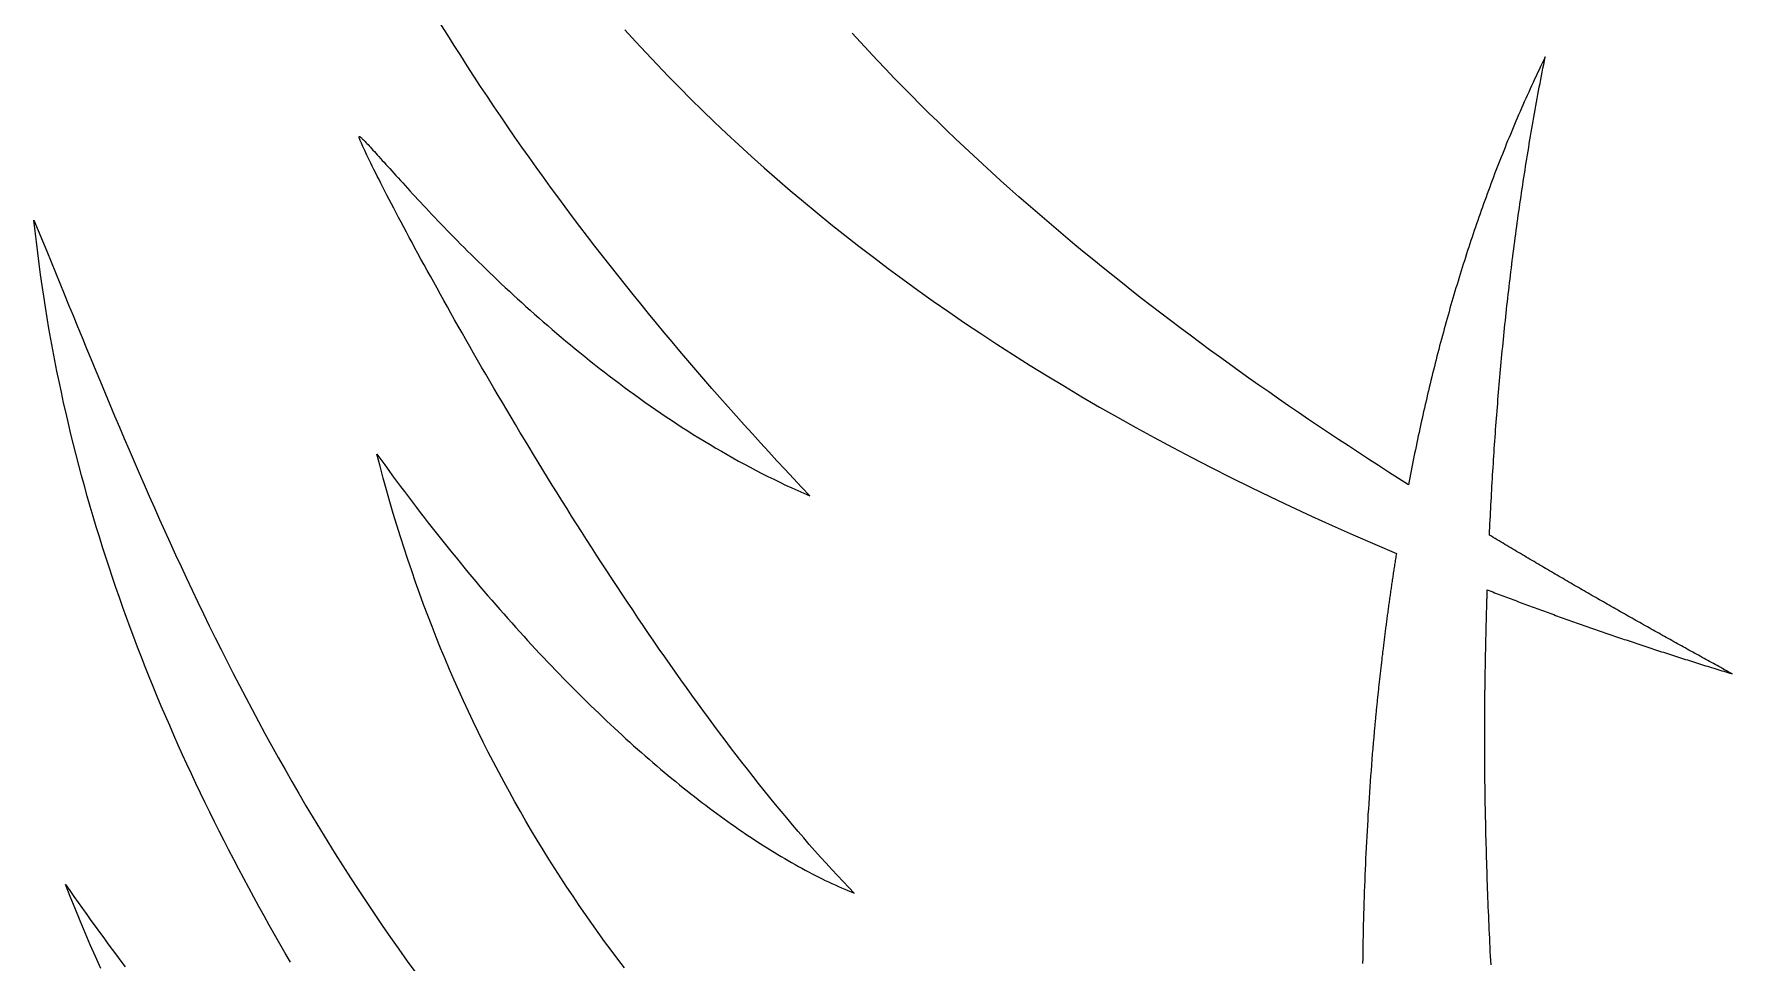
# Model space of a CAD drawing. Extents: x 5 to 105, y 2 to 136.
# Drawn here: x 33.79 to 41.64, y 42.7 to 46.99 of the extents above; entities that cross this region are included whole.
import ezdxf

# ---------------------------------------------------------------- set-up
doc = ezdxf.new("R2010")
doc.units = 0
doc.layers.get('0').update_dxf_attribs({"linetype": 'CONTINUOUS'})

msp = doc.modelspace()

# ---------------------------------------------------------------- linework, layer by layer
at = {"color": 7}
for points in [[(37.3771, 44.8588, 0), (37.3389, 44.8991, 0), (37.3008, 44.9396, 0), (37.2627, 44.9802, 0), (37.2248, 45.0211, 0), (37.1869, 45.0622, 0), (37.1491, 45.1035, 0), (37.1114, 45.145, 0), (37.0737, 45.1867, 0), (37.0362, 45.2286, 0), (36.9988, 45.2707, 0), (36.9615, 45.313, 0), (36.9243, 45.3554, 0), (36.8873, 45.3981, 0), (36.8503, 45.4409, 0), (36.8135, 45.4839, 0), (36.7768, 45.5271, 0), (36.7403, 45.5704, 0), (36.7039, 45.614, 0), (36.6676, 45.6577, 0), (36.6315, 45.7016, 0), (36.5956, 45.7456, 0), (36.5598, 45.7898, 0), (36.5242, 45.8342, 0), (36.4888, 45.8787, 0), (36.4535, 45.9234, 0), (36.4185, 45.9682, 0), (36.3836, 46.0132, 0), (36.3489, 46.0583, 0), (36.3144, 46.1036, 0), (36.2801, 46.149, 0), (36.246, 46.1946, 0), (36.2121, 46.2403, 0), (36.1785, 46.2862, 0), (36.145, 46.3321, 0), (36.1118, 46.3782, 0), (36.0789, 46.4245, 0), (36.0461, 46.4709, 0), (36.0136, 46.5173, 0), (35.9814, 46.564, 0), (35.9494, 46.6107, 0), (35.9176, 46.6576, 0), (35.8861, 46.7045, 0), (35.8549, 46.7516, 0), (35.8239, 46.7988, 0), (35.7933, 46.8461, 0), (35.7629, 46.8935, 0), (35.7328, 46.941, 0), (35.7029, 46.9886, 0), (35.6734, 47.0363, 0)], [(36.5219, 47.0131, 0), (36.5706, 46.9595, 0), (36.6202, 46.9059, 0), (36.6706, 46.8524, 0), (36.722, 46.799, 0), (36.7742, 46.7456, 0), (36.8274, 46.6924, 0), (36.8814, 46.6393, 0), (36.9364, 46.5863, 0), (36.9923, 46.5334, 0), (37.0491, 46.4806, 0), (37.1069, 46.428, 0), (37.1656, 46.3755, 0), (37.2253, 46.3231, 0), (37.2859, 46.2709, 0), (37.3476, 46.2189, 0), (37.4102, 46.167, 0), (37.4738, 46.1153, 0), (37.5385, 46.0638, 0), (37.6041, 46.0125, 0), (37.6708, 45.9613, 0), (37.7385, 45.9104, 0), (37.8072, 45.8596, 0), (37.877, 45.8091, 0), (37.9479, 45.7588, 0), (38.0198, 45.7087, 0), (38.0928, 45.6589, 0), (38.1669, 45.6093, 0), (38.242, 45.5599, 0), (38.3183, 45.5108, 0), (38.3957, 45.462, 0), (38.4742, 45.4134, 0), (38.5538, 45.3651, 0), (38.6346, 45.3171, 0), (38.7165, 45.2694, 0), (38.7996, 45.222, 0), (38.8838, 45.1748, 0), (38.9692, 45.128, 0), (39.0558, 45.0815, 0), (39.1436, 45.0353, 0), (39.2326, 44.9895, 0), (39.3227, 44.9439, 0), (39.4141, 44.8988, 0), (39.5067, 44.8539, 0), (39.6006, 44.8094, 0), (39.6957, 44.7653, 0), (39.792, 44.7216, 0), (39.8896, 44.6782, 0), (39.9885, 44.6352, 0), (40.0886, 44.5926, 0)], [(40.1443, 44.9098, 0), (40.098, 44.9393, 0), (40.0517, 44.9689, 0), (40.0055, 44.9987, 0), (39.9592, 45.0286, 0), (39.913, 45.0588, 0), (39.8668, 45.0892, 0), (39.8206, 45.1197, 0), (39.7744, 45.1504, 0), (39.7284, 45.1813, 0), (39.6823, 45.2124, 0), (39.6363, 45.2437, 0), (39.5904, 45.2752, 0), (39.5445, 45.3069, 0), (39.4987, 45.3388, 0), (39.4529, 45.3709, 0), (39.4073, 45.4032, 0), (39.3617, 45.4356, 0), (39.3161, 45.4683, 0), (39.2707, 45.5012, 0), (39.2254, 45.5343, 0), (39.1801, 45.5676, 0), (39.1349, 45.6011, 0), (39.0899, 45.6348, 0), (39.0449, 45.6687, 0), (39.0001, 45.7028, 0), (38.9554, 45.7372, 0), (38.9108, 45.7717, 0), (38.8663, 45.8065, 0), (38.822, 45.8415, 0), (38.7777, 45.8767, 0), (38.7337, 45.9121, 0), (38.6897, 45.9477, 0), (38.6459, 45.9836, 0), (38.6023, 46.0197, 0), (38.5588, 46.056, 0), (38.5154, 46.0925, 0), (38.4723, 46.1293, 0), (38.4293, 46.1663, 0), (38.3864, 46.2035, 0), (38.3438, 46.241, 0), (38.3013, 46.2786, 0), (38.259, 46.3165, 0), (38.2169, 46.3547, 0), (38.1749, 46.3931, 0), (38.1332, 46.4317, 0), (38.0917, 46.4706, 0), (38.0504, 46.5097, 0), (38.0093, 46.549, 0), (37.9684, 46.5886, 0), (37.9277, 46.6284, 0), (37.8872, 46.6685, 0), (37.847, 46.7088, 0), (37.807, 46.7494, 0), (37.7672, 46.7902, 0), (37.7277, 46.8313, 0), (37.6884, 46.8726, 0), (37.6494, 46.9142, 0), (37.6106, 46.9561, 0), (37.572, 46.9981, 0)], [(40.7768, 46.8876, 0), (40.7697, 46.8729, 0), (40.7625, 46.8582, 0), (40.7555, 46.8434, 0), (40.7484, 46.8287, 0), (40.7414, 46.8139, 0), (40.7345, 46.7991, 0), (40.7276, 46.7843, 0), (40.7207, 46.7694, 0), (40.7138, 46.7546, 0), (40.707, 46.7397, 0), (40.7003, 46.7248, 0), (40.6935, 46.7099, 0), (40.6868, 46.695, 0), (40.6802, 46.68, 0), (40.6736, 46.6651, 0), (40.667, 46.6501, 0), (40.6604, 46.6351, 0), (40.6539, 46.6201, 0), (40.6475, 46.6051, 0), (40.641, 46.5901, 0), (40.6346, 46.575, 0), (40.6283, 46.56, 0), (40.622, 46.5449, 0), (40.6157, 46.5298, 0), (40.6094, 46.5147, 0), (40.6032, 46.4995, 0), (40.597, 46.4844, 0), (40.5909, 46.4692, 0), (40.5848, 46.4541, 0), (40.5787, 46.4389, 0), (40.5727, 46.4237, 0), (40.5667, 46.4084, 0), (40.5607, 46.3932, 0), (40.5548, 46.378, 0), (40.5489, 46.3627, 0), (40.5431, 46.3474, 0), (40.5373, 46.3321, 0), (40.5315, 46.3168, 0), (40.5257, 46.3015, 0), (40.52, 46.2862, 0), (40.5143, 46.2708, 0), (40.5087, 46.2555, 0), (40.5031, 46.2401, 0), (40.4975, 46.2247, 0), (40.492, 46.2093, 0), (40.4865, 46.1939, 0), (40.481, 46.1785, 0), (40.4755, 46.163, 0), (40.4701, 46.1476, 0), (40.4648, 46.1321, 0), (40.4594, 46.1166, 0), (40.4541, 46.1011, 0), (40.4489, 46.0856, 0), (40.4436, 46.0701, 0), (40.4384, 46.0546, 0), (40.4332, 46.039, 0), (40.4281, 46.0235, 0), (40.423, 46.0079, 0), (40.4179, 45.9923, 0), (40.4129, 45.9767, 0), (40.4079, 45.9611, 0), (40.4029, 45.9455, 0), (40.398, 45.9299, 0), (40.3931, 45.9142, 0), (40.3882, 45.8986, 0), (40.3833, 45.8829, 0), (40.3785, 45.8673, 0), (40.3738, 45.8516, 0), (40.369, 45.8359, 0), (40.3643, 45.8202, 0), (40.3596, 45.8044, 0), (40.3549, 45.7887, 0), (40.3503, 45.773, 0), (40.3457, 45.7572, 0), (40.3412, 45.7415, 0), (40.3366, 45.7257, 0), (40.3321, 45.7099, 0), (40.3277, 45.6941, 0), (40.3232, 45.6783, 0), (40.3188, 45.6625, 0), (40.3145, 45.6467, 0), (40.3101, 45.6309, 0), (40.3058, 45.615, 0), (40.3015, 45.5992, 0), (40.2973, 45.5833, 0), (40.293, 45.5674, 0), (40.2888, 45.5516, 0), (40.2847, 45.5357, 0), (40.2805, 45.5198, 0), (40.2764, 45.5039, 0), (40.2724, 45.4879, 0), (40.2683, 45.472, 0), (40.2643, 45.4561, 0), (40.2603, 45.4401, 0), (40.2563, 45.4242, 0), (40.2524, 45.4082, 0), (40.2485, 45.3923, 0), (40.2446, 45.3763, 0), (40.2408, 45.3603, 0), (40.237, 45.3443, 0), (40.2332, 45.3283, 0), (40.2294, 45.3123, 0), (40.2257, 45.2963, 0), (40.222, 45.2803, 0), (40.2183, 45.2642, 0), (40.2147, 45.2482, 0), (40.2111, 45.2321, 0), (40.2075, 45.2161, 0), (40.2039, 45.2, 0), (40.2004, 45.184, 0), (40.1969, 45.1679, 0), (40.1934, 45.1518, 0), (40.1899, 45.1357, 0), (40.1865, 45.1196, 0), (40.1831, 45.1035, 0), (40.1797, 45.0874, 0), (40.1764, 45.0713, 0), (40.1731, 45.0552, 0), (40.1698, 45.039, 0), (40.1665, 45.0229, 0), (40.1632, 45.0068, 0), (40.16, 44.9906, 0), (40.1568, 44.9745, 0), (40.1537, 44.9583, 0), (40.1505, 44.9422, 0), (40.1474, 44.926, 0), (40.1443, 44.9098, 0)], [(40.519, 44.6776, 0), (40.5198, 44.6949, 0), (40.5206, 44.7123, 0), (40.5214, 44.7297, 0), (40.5223, 44.7471, 0), (40.5231, 44.7645, 0), (40.524, 44.7818, 0), (40.5249, 44.7992, 0), (40.5258, 44.8166, 0), (40.5267, 44.834, 0), (40.5277, 44.8514, 0), (40.5287, 44.8688, 0), (40.5296, 44.8861, 0), (40.5306, 44.9035, 0), (40.5316, 44.9209, 0), (40.5327, 44.9383, 0), (40.5337, 44.9557, 0), (40.5348, 44.9731, 0), (40.5359, 44.9904, 0), (40.537, 45.0078, 0), (40.5381, 45.0252, 0), (40.5392, 45.0426, 0), (40.5404, 45.06, 0), (40.5415, 45.0774, 0), (40.5427, 45.0948, 0), (40.5439, 45.1121, 0), (40.5452, 45.1295, 0), (40.5464, 45.1469, 0), (40.5477, 45.1643, 0), (40.5489, 45.1817, 0), (40.5502, 45.1991, 0), (40.5516, 45.2165, 0), (40.5529, 45.2339, 0), (40.5542, 45.2512, 0), (40.5556, 45.2686, 0), (40.557, 45.286, 0), (40.5584, 45.3034, 0), (40.5598, 45.3208, 0), (40.5613, 45.3382, 0), (40.5627, 45.3556, 0), (40.5642, 45.373, 0), (40.5657, 45.3904, 0), (40.5673, 45.4078, 0), (40.5688, 45.4251, 0), (40.5704, 45.4425, 0), (40.5719, 45.4599, 0), (40.5735, 45.4773, 0), (40.5752, 45.4947, 0), (40.5768, 45.5121, 0), (40.5785, 45.5295, 0), (40.5802, 45.5469, 0), (40.5819, 45.5643, 0), (40.5836, 45.5817, 0), (40.5853, 45.5991, 0), (40.5871, 45.6165, 0), (40.5889, 45.6339, 0), (40.5907, 45.6513, 0), (40.5925, 45.6687, 0), (40.5943, 45.6861, 0), (40.5962, 45.7035, 0), (40.5981, 45.7209, 0), (40.6, 45.7383, 0), (40.6019, 45.7557, 0), (40.6039, 45.7731, 0), (40.6059, 45.7905, 0), (40.6079, 45.8079, 0), (40.6099, 45.8253, 0), (40.6119, 45.8427, 0), (40.614, 45.8601, 0), (40.616, 45.8775, 0), (40.6181, 45.8949, 0), (40.6203, 45.9123, 0), (40.6224, 45.9297, 0), (40.6246, 45.9471, 0), (40.6268, 45.9645, 0), (40.629, 45.9819, 0), (40.6312, 45.9993, 0), (40.6335, 46.0167, 0), (40.6358, 46.0341, 0), (40.6381, 46.0515, 0), (40.6404, 46.0689, 0), (40.6427, 46.0863, 0), (40.6451, 46.1037, 0), (40.6475, 46.1211, 0), (40.6499, 46.1385, 0), (40.6523, 46.156, 0), (40.6548, 46.1734, 0), (40.6573, 46.1908, 0), (40.6598, 46.2082, 0), (40.6623, 46.2256, 0), (40.6649, 46.243, 0), (40.6675, 46.2604, 0), (40.6701, 46.2778, 0), (40.6727, 46.2952, 0), (40.6754, 46.3127, 0), (40.678, 46.3301, 0), (40.6807, 46.3475, 0), (40.6835, 46.3649, 0), (40.6862, 46.3823, 0), (40.689, 46.3997, 0), (40.6918, 46.4172, 0), (40.6946, 46.4346, 0), (40.6974, 46.452, 0), (40.7003, 46.4694, 0), (40.7032, 46.4868, 0), (40.7061, 46.5043, 0), (40.7091, 46.5217, 0), (40.712, 46.5391, 0), (40.715, 46.5565, 0), (40.718, 46.5739, 0), (40.7211, 46.5914, 0), (40.7242, 46.6088, 0), (40.7273, 46.6262, 0), (40.7304, 46.6436, 0), (40.7335, 46.6611, 0), (40.7367, 46.6785, 0), (40.7399, 46.6959, 0), (40.7431, 46.7133, 0), (40.7464, 46.7308, 0), (40.7496, 46.7482, 0), (40.7529, 46.7656, 0), (40.7563, 46.7831, 0), (40.7596, 46.8005, 0), (40.763, 46.8179, 0), (40.7664, 46.8353, 0), (40.7699, 46.8528, 0), (40.7733, 46.8702, 0), (40.7768, 46.8876, 0)], [(35.2934, 46.5177, 0), (35.2935, 46.5187, 0), (35.294, 46.5193, 0), (35.2948, 46.5195, 0), (35.296, 46.5191, 0), (35.2975, 46.5184, 0), (35.2993, 46.5172, 0), (35.3014, 46.5156, 0), (35.3038, 46.5135, 0), (35.3066, 46.511, 0), (35.3096, 46.5081, 0), (35.313, 46.5048, 0), (35.3167, 46.5011, 0), (35.3207, 46.497, 0), (35.3251, 46.4925, 0), (35.3297, 46.4876, 0), (35.3346, 46.4823, 0), (35.3398, 46.4766, 0), (35.3454, 46.4706, 0), (35.3512, 46.4642, 0), (35.3574, 46.4574, 0), (35.3638, 46.4503, 0), (35.3705, 46.4428, 0), (35.3775, 46.435, 0), (35.3848, 46.4269, 0), (35.3924, 46.4184, 0), (35.4003, 46.4096, 0), (35.4085, 46.4005, 0), (35.417, 46.391, 0), (35.4257, 46.3813, 0), (35.4348, 46.3713, 0), (35.4441, 46.3609, 0), (35.4536, 46.3503, 0), (35.4635, 46.3394, 0), (35.4736, 46.3282, 0), (35.484, 46.3167, 0), (35.4947, 46.3049, 0), (35.5057, 46.2929, 0), (35.5169, 46.2807, 0), (35.5284, 46.2682, 0), (35.5401, 46.2554, 0), (35.5521, 46.2424, 0), (35.5644, 46.2292, 0), (35.5769, 46.2157, 0), (35.5897, 46.202, 0), (35.6028, 46.1881, 0), (35.616, 46.174, 0), (35.6296, 46.1597, 0), (35.6434, 46.1452, 0), (35.6574, 46.1305, 0), (35.6717, 46.1156, 0), (35.6863, 46.1005, 0), (35.701, 46.0853, 0), (35.7161, 46.0699, 0), (35.7313, 46.0543, 0), (35.7468, 46.0385, 0), (35.7626, 46.0226, 0), (35.7785, 46.0066, 0), (35.7947, 45.9904, 0), (35.8112, 45.9741, 0), (35.8278, 45.9576, 0), (35.8447, 45.941, 0), (35.8619, 45.9243, 0), (35.8792, 45.9075, 0), (35.8968, 45.8906, 0), (35.9146, 45.8736, 0), (35.9326, 45.8564, 0), (35.9508, 45.8392, 0), (35.9692, 45.8219, 0), (35.9879, 45.8046, 0), (36.0068, 45.7871, 0), (36.0258, 45.7696, 0), (36.0451, 45.752, 0), (36.0646, 45.7344, 0), (36.0843, 45.7167, 0), (36.1042, 45.699, 0), (36.1243, 45.6812, 0), (36.1446, 45.6634, 0), (36.1651, 45.6456, 0), (36.1858, 45.6278, 0), (36.2067, 45.6099, 0), (36.2278, 45.5921, 0), (36.2491, 45.5742, 0), (36.2706, 45.5563, 0), (36.2922, 45.5384, 0), (36.3141, 45.5206, 0), (36.3361, 45.5028, 0), (36.3583, 45.485, 0), (36.3807, 45.4672, 0), (36.4033, 45.4494, 0), (36.426, 45.4317, 0), (36.449, 45.4141, 0), (36.4721, 45.3965, 0), (36.4953, 45.379, 0), (36.5188, 45.3615, 0), (36.5424, 45.3441, 0), (36.5662, 45.3268, 0), (36.5901, 45.3095, 0), (36.6142, 45.2923, 0), (36.6385, 45.2753, 0), (36.663, 45.2583, 0), (36.6876, 45.2415, 0), (36.7123, 45.2247, 0), (36.7372, 45.2081, 0), (36.7623, 45.1916, 0), (36.7875, 45.1752, 0), (36.8128, 45.1589, 0), (36.8384, 45.1428, 0), (36.864, 45.1269, 0), (36.8898, 45.1111, 0), (36.9158, 45.0954, 0), (36.9418, 45.0799, 0), (36.9681, 45.0646, 0), (36.9944, 45.0494, 0), (37.0209, 45.0345, 0), (37.0476, 45.0197, 0), (37.0743, 45.0051, 0), (37.1012, 44.9907, 0), (37.1283, 44.9765, 0), (37.1554, 44.9625, 0), (37.1827, 44.9487, 0), (37.2101, 44.9352, 0), (37.2377, 44.9219, 0), (37.2653, 44.9088, 0), (37.2931, 44.8959, 0), (37.321, 44.8833, 0), (37.349, 44.8709, 0), (37.3771, 44.8588, 0)], [(37.5827, 43.0219, 0), (37.5568, 43.0486, 0), (37.5308, 43.0759, 0), (37.5049, 43.1035, 0), (37.4788, 43.1315, 0), (37.4528, 43.16, 0), (37.4268, 43.1888, 0), (37.4007, 43.218, 0), (37.3746, 43.2476, 0), (37.3486, 43.2776, 0), (37.3225, 43.3079, 0), (37.2964, 43.3386, 0), (37.2704, 43.3696, 0), (37.2443, 43.4009, 0), (37.2183, 43.4325, 0), (37.1922, 43.4644, 0), (37.1662, 43.4966, 0), (37.1402, 43.5291, 0), (37.1143, 43.5619, 0), (37.0884, 43.5949, 0), (37.0625, 43.6282, 0), (37.0366, 43.6617, 0), (37.0108, 43.6955, 0), (36.9851, 43.7295, 0), (36.9594, 43.7637, 0), (36.9337, 43.798, 0), (36.9082, 43.8326, 0), (36.8826, 43.8674, 0), (36.8572, 43.9023, 0), (36.8318, 43.9374, 0), (36.8065, 43.9726, 0), (36.7812, 44.008, 0), (36.7561, 44.0435, 0), (36.731, 44.0791, 0), (36.706, 44.1149, 0), (36.6811, 44.1507, 0), (36.6563, 44.1867, 0), (36.6316, 44.2227, 0), (36.607, 44.2587, 0), (36.5826, 44.2949, 0), (36.5582, 44.3311, 0), (36.5339, 44.3673, 0), (36.5098, 44.4035, 0), (36.4858, 44.4398, 0), (36.4619, 44.4761, 0), (36.4381, 44.5124, 0), (36.4145, 44.5486, 0), (36.391, 44.5849, 0), (36.3677, 44.6211, 0), (36.3445, 44.6573, 0), (36.3214, 44.6934, 0), (36.2985, 44.7294, 0), (36.2758, 44.7654, 0), (36.2532, 44.8013, 0), (36.2308, 44.8371, 0), (36.2086, 44.8728, 0), (36.1865, 44.9084, 0), (36.1646, 44.9439, 0), (36.1429, 44.9792, 0), (36.1213, 45.0144, 0), (36.1, 45.0495, 0), (36.0788, 45.0843, 0), (36.0579, 45.119, 0), (36.0371, 45.1536, 0), (36.0165, 45.1879, 0), (35.9962, 45.222, 0), (35.976, 45.2559, 0), (35.9561, 45.2896, 0), (35.9364, 45.323, 0), (35.9169, 45.3563, 0), (35.8976, 45.3892, 0), (35.8786, 45.4219, 0), (35.8598, 45.4543, 0), (35.8412, 45.4864, 0), (35.8228, 45.5183, 0), (35.8048, 45.5498, 0), (35.7869, 45.581, 0), (35.7693, 45.6119, 0), (35.752, 45.6424, 0), (35.7349, 45.6726, 0), (35.7181, 45.7025, 0), (35.7015, 45.732, 0), (35.6853, 45.7611, 0), (35.6693, 45.7898, 0), (35.6535, 45.8181, 0), (35.6381, 45.846, 0), (35.6229, 45.8735, 0), (35.608, 45.9006, 0), (35.5935, 45.9272, 0), (35.5792, 45.9534, 0), (35.5652, 45.9792, 0), (35.5515, 46.0044, 0), (35.5381, 46.0292, 0), (35.5251, 46.0535, 0), (35.5123, 46.0773, 0), (35.4999, 46.1006, 0), (35.4878, 46.1234, 0), (35.476, 46.1457, 0), (35.4646, 46.1674, 0), (35.4535, 46.1885, 0), (35.4427, 46.2091, 0), (35.4323, 46.2292, 0), (35.4222, 46.2487, 0), (35.4124, 46.2675, 0), (35.4031, 46.2858, 0), (35.394, 46.3035, 0), (35.3854, 46.3205, 0), (35.3771, 46.3369, 0), (35.3691, 46.3527, 0), (35.3616, 46.3678, 0), (35.3544, 46.3823, 0), (35.3476, 46.3961, 0), (35.3412, 46.4092, 0), (35.3351, 46.4217, 0), (35.3295, 46.4334, 0), (35.3242, 46.4444, 0), (35.3194, 46.4547, 0), (35.3149, 46.4643, 0), (35.3109, 46.4731, 0), (35.3072, 46.4812, 0), (35.304, 46.4885, 0), (35.3012, 46.4951, 0), (35.2988, 46.5009, 0), (35.2969, 46.5058, 0), (35.2953, 46.51, 0), (35.2942, 46.5134, 0), (35.2936, 46.5159, 0), (35.2934, 46.5177, 0)], [(34.9762, 42.7027, 0), (34.9513, 42.7454, 0), (34.9266, 42.7882, 0), (34.9022, 42.8311, 0), (34.8779, 42.8741, 0), (34.8538, 42.9172, 0), (34.8299, 42.9603, 0), (34.8063, 43.0035, 0), (34.7828, 43.0468, 0), (34.7596, 43.0902, 0), (34.7365, 43.1337, 0), (34.7137, 43.1772, 0), (34.6911, 43.2209, 0), (34.6687, 43.2646, 0), (34.6465, 43.3084, 0), (34.6245, 43.3523, 0), (34.6028, 43.3963, 0), (34.5813, 43.4404, 0), (34.56, 43.4846, 0), (34.539, 43.5289, 0), (34.5181, 43.5733, 0), (34.4975, 43.6177, 0), (34.4772, 43.6623, 0), (34.457, 43.7069, 0), (34.4372, 43.7517, 0), (34.4175, 43.7966, 0), (34.3981, 43.8415, 0), (34.3789, 43.8866, 0), (34.36, 43.9317, 0), (34.3414, 43.977, 0), (34.3229, 44.0224, 0), (34.3048, 44.0678, 0), (34.2869, 44.1134, 0), (34.2692, 44.1591, 0), (34.2518, 44.2049, 0), (34.2347, 44.2507, 0), (34.2178, 44.2967, 0), (34.2012, 44.3429, 0), (34.1848, 44.3891, 0), (34.1688, 44.4354, 0), (34.153, 44.4818, 0), (34.1374, 44.5284, 0), (34.1222, 44.5751, 0), (34.1072, 44.6219, 0), (34.0925, 44.6687, 0), (34.078, 44.7158, 0), (34.0639, 44.7629, 0), (34.05, 44.8101, 0), (34.0364, 44.8575, 0), (34.0231, 44.905, 0), (34.0101, 44.9526, 0), (33.9974, 45.0003, 0), (33.985, 45.0482, 0), (33.9729, 45.0962, 0), (33.9611, 45.1443, 0), (33.9495, 45.1925, 0), (33.9383, 45.2409, 0), (33.9274, 45.2893, 0), (33.9168, 45.3379, 0), (33.9065, 45.3867, 0), (33.8965, 45.4355, 0), (33.8868, 45.4845, 0), (33.8774, 45.5337, 0), (33.8683, 45.5829, 0), (33.8596, 45.6323, 0), (33.8512, 45.6818, 0), (33.8431, 45.7315, 0), (33.8353, 45.7813, 0), (33.8278, 45.8312, 0), (33.8207, 45.8813, 0), (33.8139, 45.9315, 0), (33.8075, 45.9819, 0), (33.8013, 46.0324, 0), (33.7955, 46.083, 0), (33.7901, 46.1338, 0)], [(33.7901, 46.1338, 0), (33.8098, 46.0859, 0), (33.8296, 46.0377, 0), (33.8494, 45.9892, 0), (33.8694, 45.9404, 0), (33.8895, 45.8913, 0), (33.9096, 45.8419, 0), (33.9299, 45.7923, 0), (33.9503, 45.7423, 0), (33.9708, 45.6921, 0), (33.9915, 45.6416, 0), (34.0123, 45.5909, 0), (34.0332, 45.5399, 0), (34.0544, 45.4886, 0), (34.0756, 45.4372, 0), (34.0971, 45.3855, 0), (34.1187, 45.3335, 0), (34.1405, 45.2814, 0), (34.1625, 45.229, 0), (34.1848, 45.1764, 0), (34.2072, 45.1237, 0), (34.2298, 45.0707, 0), (34.2527, 45.0176, 0), (34.2758, 44.9643, 0), (34.2991, 44.9108, 0), (34.3227, 44.8571, 0), (34.3466, 44.8033, 0), (34.3707, 44.7494, 0), (34.3951, 44.6953, 0), (34.4197, 44.641, 0), (34.4447, 44.5867, 0), (34.4699, 44.5322, 0), (34.4954, 44.4776, 0), (34.5213, 44.4228, 0), (34.5474, 44.368, 0), (34.5739, 44.3131, 0), (34.6007, 44.2581, 0), (34.6279, 44.203, 0), (34.6554, 44.1478, 0), (34.6832, 44.0925, 0), (34.7114, 44.0372, 0), (34.74, 43.9819, 0), (34.7689, 43.9265, 0), (34.7982, 43.871, 0), (34.828, 43.8155, 0), (34.8581, 43.76, 0), (34.8886, 43.7044, 0), (34.9195, 43.6488, 0), (34.9509, 43.5933, 0), (34.9827, 43.5377, 0), (35.0149, 43.4821, 0), (35.0475, 43.4265, 0), (35.0806, 43.371, 0), (35.1142, 43.3154, 0), (35.1482, 43.2599, 0), (35.1827, 43.2045, 0), (35.2177, 43.149, 0), (35.2532, 43.0937, 0), (35.2891, 43.0384, 0), (35.3256, 42.9831, 0), (35.3626, 42.9279, 0), (35.4001, 42.8728, 0), (35.4381, 42.8178, 0), (35.4766, 42.7628, 0), (35.5157, 42.708, 0), (35.5553, 42.6533, 0)], [(36.5195, 42.6771, 0), (36.4888, 42.7176, 0), (36.4584, 42.7584, 0), (36.4283, 42.7994, 0), (36.3985, 42.8406, 0), (36.3691, 42.882, 0), (36.3399, 42.9238, 0), (36.311, 42.9657, 0), (36.2824, 43.0079, 0), (36.2541, 43.0504, 0), (36.2261, 43.0932, 0), (36.1984, 43.1362, 0), (36.171, 43.1794, 0), (36.144, 43.223, 0), (36.1172, 43.2668, 0), (36.0908, 43.3109, 0), (36.0646, 43.3552, 0), (36.0388, 43.3999, 0), (36.0134, 43.4448, 0), (35.9882, 43.4901, 0), (35.9633, 43.5356, 0), (35.9388, 43.5814, 0), (35.9146, 43.6275, 0), (35.8907, 43.6739, 0), (35.8672, 43.7206, 0), (35.844, 43.7676, 0), (35.8211, 43.815, 0), (35.7985, 43.8626, 0), (35.7763, 43.9106, 0), (35.7544, 43.9588, 0), (35.7329, 44.0074, 0), (35.7117, 44.0564, 0), (35.6908, 44.1056, 0), (35.6703, 44.1552, 0), (35.6501, 44.2051, 0), (35.6303, 44.2554, 0), (35.6108, 44.306, 0), (35.5917, 44.3569, 0), (35.5729, 44.4082, 0), (35.5545, 44.4598, 0), (35.5364, 44.5118, 0), (35.5187, 44.5641, 0), (35.5014, 44.6169, 0), (35.4844, 44.6699, 0), (35.4677, 44.7233, 0), (35.4515, 44.7771, 0), (35.4356, 44.8313, 0), (35.42, 44.8858, 0), (35.4049, 44.9408, 0), (35.3901, 44.9961, 0), (35.3756, 45.0517, 0)], [(35.3756, 45.0517, 0), (35.3938, 45.0265, 0), (35.4119, 45.0015, 0), (35.4301, 44.9765, 0), (35.4483, 44.9517, 0), (35.4665, 44.927, 0), (35.4848, 44.9025, 0), (35.503, 44.8781, 0), (35.5213, 44.8538, 0), (35.5396, 44.8296, 0), (35.5579, 44.8056, 0), (35.5762, 44.7818, 0), (35.5945, 44.758, 0), (35.6128, 44.7344, 0), (35.6311, 44.711, 0), (35.6495, 44.6877, 0), (35.6679, 44.6645, 0), (35.6862, 44.6414, 0), (35.7046, 44.6185, 0), (35.723, 44.5958, 0), (35.7414, 44.5731, 0), (35.7598, 44.5507, 0), (35.7781, 44.5283, 0), (35.7965, 44.5061, 0), (35.8149, 44.484, 0), (35.8334, 44.4621, 0), (35.8518, 44.4403, 0), (35.8702, 44.4187, 0), (35.8886, 44.3972, 0), (35.907, 44.3758, 0), (35.9254, 44.3546, 0), (35.9438, 44.3335, 0), (35.9622, 44.3126, 0), (35.9806, 44.2918, 0), (35.999, 44.2711, 0), (36.0173, 44.2506, 0), (36.0357, 44.2303, 0), (36.0541, 44.21, 0), (36.0725, 44.19, 0), (36.0908, 44.17, 0), (36.1092, 44.1503, 0), (36.1275, 44.1306, 0), (36.1458, 44.1111, 0), (36.1641, 44.0918, 0), (36.1824, 44.0726, 0), (36.2007, 44.0535, 0), (36.219, 44.0346, 0), (36.2372, 44.0159, 0), (36.2555, 43.9973, 0), (36.2737, 43.9788, 0), (36.2919, 43.9605, 0), (36.3101, 43.9423, 0), (36.3283, 43.9243, 0), (36.3464, 43.9065, 0), (36.3646, 43.8888, 0), (36.3827, 43.8712, 0), (36.4008, 43.8538, 0), (36.4188, 43.8365, 0), (36.4369, 43.8194, 0), (36.4549, 43.8024, 0), (36.4729, 43.7856, 0), (36.4909, 43.769, 0), (36.5088, 43.7525, 0), (36.5268, 43.7361, 0), (36.5446, 43.7199, 0), (36.5625, 43.7039, 0), (36.5803, 43.688, 0), (36.5981, 43.6723, 0), (36.6159, 43.6567, 0), (36.6337, 43.6412, 0), (36.6514, 43.626, 0), (36.669, 43.6109, 0), (36.6867, 43.5959, 0), (36.7043, 43.5811, 0), (36.7219, 43.5664, 0), (36.7394, 43.5519, 0), (36.7569, 43.5376, 0), (36.7744, 43.5234, 0), (36.7918, 43.5094, 0), (36.8092, 43.4955, 0), (36.8265, 43.4818, 0), (36.8438, 43.4683, 0), (36.8611, 43.4549, 0), (36.8783, 43.4417, 0), (36.8955, 43.4286, 0), (36.9126, 43.4157, 0), (36.9297, 43.4029, 0), (36.9468, 43.3903, 0), (36.9638, 43.3779, 0), (36.9807, 43.3657, 0), (36.9976, 43.3535, 0), (37.0145, 43.3416, 0), (37.0313, 43.3298, 0), (37.048, 43.3182, 0), (37.0647, 43.3067, 0), (37.0814, 43.2954, 0), (37.098, 43.2843, 0), (37.1145, 43.2733, 0), (37.131, 43.2625, 0), (37.1475, 43.2519, 0), (37.1639, 43.2414, 0), (37.1802, 43.2311, 0), (37.1965, 43.2209, 0), (37.2127, 43.211, 0), (37.2289, 43.2012, 0), (37.245, 43.1915, 0), (37.261, 43.182, 0), (37.277, 43.1727, 0), (37.2929, 43.1636, 0), (37.3088, 43.1546, 0), (37.3246, 43.1458, 0), (37.3403, 43.1371, 0), (37.3559, 43.1286, 0), (37.3716, 43.1203, 0), (37.3871, 43.1122, 0), (37.4026, 43.1042, 0), (37.418, 43.0964, 0), (37.4333, 43.0888, 0), (37.4486, 43.0813, 0), (37.4638, 43.074, 0), (37.4789, 43.0669, 0), (37.4939, 43.0599, 0), (37.5089, 43.0532, 0), (37.5238, 43.0466, 0), (37.5387, 43.0401, 0), (37.5534, 43.0339, 0), (37.5681, 43.0278, 0), (37.5827, 43.0219, 0)], [(41.6405, 44.0363, 0), (41.6319, 44.041, 0), (41.6233, 44.0457, 0), (41.6146, 44.0504, 0), (41.606, 44.0551, 0), (41.5974, 44.0598, 0), (41.5888, 44.0646, 0), (41.5802, 44.0693, 0), (41.5715, 44.074, 0), (41.5629, 44.0788, 0), (41.5542, 44.0835, 0), (41.5456, 44.0883, 0), (41.5369, 44.093, 0), (41.5283, 44.0978, 0), (41.5196, 44.1026, 0), (41.5109, 44.1073, 0), (41.5023, 44.1121, 0), (41.4936, 44.1169, 0), (41.4849, 44.1217, 0), (41.4762, 44.1265, 0), (41.4675, 44.1313, 0), (41.4588, 44.1361, 0), (41.4501, 44.1409, 0), (41.4414, 44.1457, 0), (41.4327, 44.1506, 0), (41.424, 44.1554, 0), (41.4153, 44.1602, 0), (41.4066, 44.1651, 0), (41.3979, 44.1699, 0), (41.3891, 44.1747, 0), (41.3804, 44.1796, 0), (41.3717, 44.1845, 0), (41.3629, 44.1893, 0), (41.3542, 44.1942, 0), (41.3454, 44.1991, 0), (41.3367, 44.204, 0), (41.3279, 44.2088, 0), (41.3192, 44.2137, 0), (41.3104, 44.2186, 0), (41.3017, 44.2235, 0), (41.2929, 44.2284, 0), (41.2841, 44.2334, 0), (41.2753, 44.2383, 0), (41.2665, 44.2432, 0), (41.2578, 44.2481, 0), (41.249, 44.2531, 0), (41.2402, 44.258, 0), (41.2314, 44.263, 0), (41.2226, 44.2679, 0), (41.2138, 44.2729, 0), (41.205, 44.2778, 0), (41.1962, 44.2828, 0), (41.1874, 44.2878, 0), (41.1785, 44.2928, 0), (41.1697, 44.2978, 0), (41.1609, 44.3028, 0), (41.1521, 44.3078, 0), (41.1432, 44.3128, 0), (41.1344, 44.3178, 0), (41.1256, 44.3228, 0), (41.1167, 44.3278, 0), (41.1079, 44.3328, 0), (41.099, 44.3379, 0), (41.0902, 44.3429, 0), (41.0813, 44.3479, 0), (41.0725, 44.353, 0), (41.0636, 44.358, 0), (41.0548, 44.3631, 0), (41.0459, 44.3682, 0), (41.037, 44.3732, 0), (41.0282, 44.3783, 0), (41.0193, 44.3834, 0), (41.0104, 44.3885, 0), (41.0016, 44.3936, 0), (40.9927, 44.3987, 0), (40.9838, 44.4038, 0), (40.9749, 44.4089, 0), (40.966, 44.414, 0), (40.9571, 44.4192, 0), (40.9482, 44.4243, 0), (40.9393, 44.4294, 0), (40.9304, 44.4346, 0), (40.9215, 44.4397, 0), (40.9126, 44.4449, 0), (40.9037, 44.45, 0), (40.8948, 44.4552, 0), (40.8859, 44.4604, 0), (40.877, 44.4655, 0), (40.8681, 44.4707, 0), (40.8592, 44.4759, 0), (40.8503, 44.4811, 0), (40.8413, 44.4863, 0), (40.8324, 44.4915, 0), (40.8235, 44.4967, 0), (40.8146, 44.5019, 0), (40.8056, 44.5072, 0), (40.7967, 44.5124, 0), (40.7878, 44.5176, 0), (40.7788, 44.5229, 0), (40.7699, 44.5281, 0), (40.761, 44.5334, 0), (40.752, 44.5386, 0), (40.7431, 44.5439, 0), (40.7341, 44.5492, 0), (40.7252, 44.5545, 0), (40.7162, 44.5597, 0), (40.7073, 44.565, 0), (40.6983, 44.5703, 0), (40.6894, 44.5756, 0), (40.6804, 44.5809, 0), (40.6715, 44.5863, 0), (40.6625, 44.5916, 0), (40.6535, 44.5969, 0), (40.6446, 44.6022, 0), (40.6356, 44.6076, 0), (40.6266, 44.6129, 0), (40.6177, 44.6183, 0), (40.6087, 44.6236, 0), (40.5997, 44.629, 0), (40.5908, 44.6344, 0), (40.5818, 44.6397, 0), (40.5728, 44.6451, 0), (40.5639, 44.6505, 0), (40.5549, 44.6559, 0), (40.5459, 44.6613, 0), (40.5369, 44.6667, 0), (40.528, 44.6721, 0), (40.519, 44.6776, 0)], [(40.0886, 44.5926, 0), (40.0876, 44.5861, 0), (40.0866, 44.5797, 0), (40.0855, 44.5732, 0), (40.0845, 44.5667, 0), (40.0835, 44.5602, 0), (40.0825, 44.5538, 0), (40.0815, 44.5473, 0), (40.0805, 44.5408, 0), (40.0795, 44.5343, 0), (40.0785, 44.5278, 0), (40.0775, 44.5214, 0), (40.0765, 44.5149, 0), (40.0756, 44.5084, 0), (40.0746, 44.5019, 0), (40.0736, 44.4954, 0), (40.0726, 44.4889, 0), (40.0717, 44.4825, 0), (40.0707, 44.476, 0), (40.0697, 44.4695, 0), (40.0688, 44.463, 0), (40.0678, 44.4565, 0), (40.0669, 44.45, 0), (40.0659, 44.4435, 0), (40.065, 44.4371, 0), (40.064, 44.4306, 0), (40.0631, 44.4241, 0), (40.0622, 44.4176, 0), (40.0612, 44.4111, 0), (40.0603, 44.4046, 0), (40.0594, 44.3981, 0), (40.0585, 44.3916, 0), (40.0576, 44.3851, 0), (40.0566, 44.3787, 0), (40.0557, 44.3722, 0), (40.0548, 44.3657, 0), (40.0539, 44.3592, 0), (40.053, 44.3527, 0), (40.0521, 44.3462, 0), (40.0512, 44.3397, 0), (40.0504, 44.3332, 0), (40.0495, 44.3267, 0), (40.0486, 44.3202, 0), (40.0477, 44.3137, 0), (40.0468, 44.3072, 0), (40.046, 44.3007, 0), (40.0451, 44.2942, 0), (40.0442, 44.2877, 0), (40.0434, 44.2813, 0), (40.0425, 44.2748, 0), (40.0417, 44.2683, 0), (40.0408, 44.2618, 0), (40.04, 44.2553, 0), (40.0391, 44.2488, 0), (40.0383, 44.2423, 0), (40.0375, 44.2358, 0), (40.0366, 44.2293, 0), (40.0358, 44.2228, 0), (40.035, 44.2163, 0), (40.0341, 44.2098, 0), (40.0333, 44.2033, 0), (40.0325, 44.1968, 0), (40.0317, 44.1903, 0), (40.0309, 44.1838, 0), (40.0301, 44.1773, 0), (40.0293, 44.1708, 0), (40.0285, 44.1643, 0), (40.0277, 44.1578, 0), (40.0269, 44.1513, 0), (40.0261, 44.1448, 0), (40.0253, 44.1383, 0), (40.0245, 44.1318, 0), (40.0238, 44.1253, 0), (40.023, 44.1188, 0), (40.0222, 44.1123, 0), (40.0214, 44.1058, 0), (40.0207, 44.0993, 0), (40.0199, 44.0928, 0), (40.0192, 44.0863, 0), (40.0184, 44.0798, 0), (40.0177, 44.0733, 0), (40.0169, 44.0668, 0), (40.0162, 44.0603, 0), (40.0154, 44.0538, 0), (40.0147, 44.0473, 0), (40.0139, 44.0408, 0), (40.0132, 44.0343, 0), (40.0125, 44.0278, 0), (40.0118, 44.0213, 0), (40.011, 44.0148, 0), (40.0103, 44.0083, 0), (40.0096, 44.0018, 0), (40.0089, 43.9953, 0), (40.0082, 43.9887, 0), (40.0075, 43.9822, 0), (40.0068, 43.9757, 0), (40.0061, 43.9692, 0), (40.0054, 43.9627, 0), (40.0047, 43.9562, 0), (40.004, 43.9497, 0), (40.0033, 43.9432, 0), (40.0026, 43.9367, 0), (40.002, 43.9302, 0), (40.0013, 43.9237, 0), (40.0006, 43.9172, 0), (39.9999, 43.9107, 0), (39.9993, 43.9042, 0), (39.9986, 43.8977, 0), (39.9979, 43.8912, 0), (39.9973, 43.8847, 0), (39.9966, 43.8782, 0), (39.996, 43.8717, 0), (39.9953, 43.8652, 0), (39.9947, 43.8587, 0), (39.9941, 43.8522, 0), (39.9934, 43.8457, 0), (39.9928, 43.8392, 0), (39.9922, 43.8327, 0), (39.9915, 43.8262, 0), (39.9909, 43.8197, 0), (39.9903, 43.8132, 0), (39.9897, 43.8067, 0), (39.989, 43.8002, 0), (39.9884, 43.7937, 0), (39.9878, 43.7872, 0), (39.9872, 43.7807, 0), (39.9866, 43.7742, 0), (39.986, 43.7677, 0)], [(40.4969, 43.7445, 0), (40.4969, 43.7498, 0), (40.4969, 43.7552, 0), (40.4969, 43.7605, 0), (40.4969, 43.7659, 0), (40.4969, 43.7712, 0), (40.4969, 43.7766, 0), (40.497, 43.7819, 0), (40.497, 43.7873, 0), (40.497, 43.7926, 0), (40.497, 43.798, 0), (40.4971, 43.8033, 0), (40.4971, 43.8087, 0), (40.4971, 43.814, 0), (40.4971, 43.8194, 0), (40.4972, 43.8247, 0), (40.4972, 43.8301, 0), (40.4973, 43.8354, 0), (40.4973, 43.8408, 0), (40.4973, 43.8461, 0), (40.4974, 43.8515, 0), (40.4974, 43.8568, 0), (40.4974, 43.8622, 0), (40.4975, 43.8675, 0), (40.4975, 43.8729, 0), (40.4976, 43.8782, 0), (40.4976, 43.8836, 0), (40.4977, 43.8889, 0), (40.4977, 43.8943, 0), (40.4978, 43.8996, 0), (40.4978, 43.905, 0), (40.4979, 43.9103, 0), (40.4979, 43.9157, 0), (40.498, 43.921, 0), (40.4981, 43.9264, 0), (40.4981, 43.9317, 0), (40.4982, 43.9371, 0), (40.4983, 43.9424, 0), (40.4983, 43.9477, 0), (40.4984, 43.9531, 0), (40.4984, 43.9584, 0), (40.4985, 43.9638, 0), (40.4986, 43.9691, 0), (40.4987, 43.9745, 0), (40.4987, 43.9798, 0), (40.4988, 43.9852, 0), (40.4989, 43.9905, 0), (40.499, 43.9959, 0), (40.499, 44.0012, 0), (40.4991, 44.0066, 0), (40.4992, 44.0119, 0), (40.4993, 44.0173, 0), (40.4994, 44.0226, 0), (40.4994, 44.028, 0), (40.4995, 44.0333, 0), (40.4996, 44.0387, 0), (40.4997, 44.044, 0), (40.4998, 44.0494, 0), (40.4999, 44.0547, 0), (40.5, 44.0601, 0), (40.5001, 44.0654, 0), (40.5002, 44.0708, 0), (40.5003, 44.0761, 0), (40.5004, 44.0815, 0), (40.5005, 44.0868, 0), (40.5006, 44.0922, 0), (40.5007, 44.0975, 0), (40.5008, 44.1029, 0), (40.5009, 44.1082, 0), (40.501, 44.1136, 0), (40.5011, 44.1189, 0), (40.5012, 44.1243, 0), (40.5013, 44.1296, 0), (40.5014, 44.135, 0), (40.5015, 44.1403, 0), (40.5016, 44.1457, 0), (40.5017, 44.151, 0), (40.5018, 44.1564, 0), (40.502, 44.1617, 0), (40.5021, 44.1671, 0), (40.5022, 44.1724, 0), (40.5023, 44.1778, 0), (40.5024, 44.1831, 0), (40.5026, 44.1885, 0), (40.5027, 44.1938, 0), (40.5028, 44.1992, 0), (40.5029, 44.2045, 0), (40.5031, 44.2099, 0), (40.5032, 44.2152, 0), (40.5033, 44.2206, 0), (40.5034, 44.2259, 0), (40.5036, 44.2313, 0), (40.5037, 44.2366, 0), (40.5038, 44.242, 0), (40.504, 44.2473, 0), (40.5041, 44.2527, 0), (40.5042, 44.258, 0), (40.5044, 44.2634, 0), (40.5045, 44.2687, 0), (40.5046, 44.2741, 0), (40.5048, 44.2794, 0), (40.5049, 44.2848, 0), (40.5051, 44.2901, 0), (40.5052, 44.2955, 0), (40.5054, 44.3008, 0), (40.5055, 44.3062, 0), (40.5056, 44.3115, 0), (40.5058, 44.3169, 0), (40.5059, 44.3222, 0), (40.5061, 44.3276, 0), (40.5062, 44.3329, 0), (40.5064, 44.3383, 0), (40.5065, 44.3436, 0), (40.5067, 44.349, 0), (40.5069, 44.3543, 0), (40.507, 44.3597, 0), (40.5072, 44.365, 0), (40.5073, 44.3704, 0), (40.5075, 44.3757, 0), (40.5076, 44.3811, 0), (40.5078, 44.3865, 0), (40.508, 44.3918, 0), (40.5081, 44.3972, 0), (40.5083, 44.4025, 0), (40.5085, 44.4079, 0), (40.5086, 44.4132, 0), (40.5088, 44.4186, 0), (40.509, 44.4239, 0)], [(40.509, 44.4239, 0), (40.5174, 44.4207, 0), (40.5258, 44.4175, 0), (40.5342, 44.4143, 0), (40.5426, 44.411, 0), (40.551, 44.4078, 0), (40.5594, 44.4046, 0), (40.5679, 44.4014, 0), (40.5763, 44.3982, 0), (40.5848, 44.395, 0), (40.5933, 44.3918, 0), (40.6017, 44.3886, 0), (40.6102, 44.3854, 0), (40.6187, 44.3822, 0), (40.6272, 44.379, 0), (40.6357, 44.3758, 0), (40.6442, 44.3727, 0), (40.6527, 44.3695, 0), (40.6612, 44.3663, 0), (40.6698, 44.3631, 0), (40.6783, 44.3599, 0), (40.6869, 44.3568, 0), (40.6954, 44.3536, 0), (40.704, 44.3504, 0), (40.7125, 44.3473, 0), (40.7211, 44.3441, 0), (40.7297, 44.3409, 0), (40.7383, 44.3378, 0), (40.7469, 44.3346, 0), (40.7555, 44.3315, 0), (40.7641, 44.3283, 0), (40.7728, 44.3252, 0), (40.7814, 44.322, 0), (40.79, 44.3189, 0), (40.7987, 44.3158, 0), (40.8073, 44.3126, 0), (40.816, 44.3095, 0), (40.8247, 44.3063, 0), (40.8334, 44.3032, 0), (40.842, 44.3001, 0), (40.8507, 44.297, 0), (40.8594, 44.2938, 0), (40.8682, 44.2907, 0), (40.8769, 44.2876, 0), (40.8856, 44.2845, 0), (40.8943, 44.2814, 0), (40.9031, 44.2783, 0), (40.9118, 44.2752, 0), (40.9206, 44.2721, 0), (40.9294, 44.269, 0), (40.9382, 44.2659, 0), (40.9469, 44.2628, 0), (40.9557, 44.2597, 0), (40.9645, 44.2566, 0), (40.9734, 44.2535, 0), (40.9822, 44.2504, 0), (40.991, 44.2473, 0), (40.9998, 44.2443, 0), (41.0087, 44.2412, 0), (41.0175, 44.2381, 0), (41.0264, 44.235, 0), (41.0353, 44.232, 0), (41.0442, 44.2289, 0), (41.053, 44.2258, 0), (41.0619, 44.2228, 0), (41.0708, 44.2197, 0), (41.0798, 44.2167, 0), (41.0887, 44.2136, 0), (41.0976, 44.2106, 0), (41.1065, 44.2075, 0), (41.1155, 44.2045, 0), (41.1245, 44.2015, 0), (41.1334, 44.1984, 0), (41.1424, 44.1954, 0), (41.1514, 44.1924, 0), (41.1604, 44.1893, 0), (41.1694, 44.1863, 0), (41.1784, 44.1833, 0), (41.1874, 44.1803, 0), (41.1964, 44.1773, 0), (41.2055, 44.1743, 0), (41.2145, 44.1712, 0), (41.2236, 44.1682, 0), (41.2326, 44.1652, 0), (41.2417, 44.1622, 0), (41.2508, 44.1592, 0), (41.2599, 44.1562, 0), (41.269, 44.1533, 0), (41.2781, 44.1503, 0), (41.2872, 44.1473, 0), (41.2963, 44.1443, 0), (41.3054, 44.1413, 0), (41.3146, 44.1384, 0), (41.3237, 44.1354, 0), (41.3329, 44.1324, 0), (41.3421, 44.1294, 0), (41.3512, 44.1265, 0), (41.3604, 44.1235, 0), (41.3696, 44.1206, 0), (41.3788, 44.1176, 0), (41.3881, 44.1147, 0), (41.3973, 44.1117, 0), (41.4065, 44.1088, 0), (41.4158, 44.1058, 0), (41.425, 44.1029, 0), (41.4343, 44.1, 0), (41.4435, 44.097, 0), (41.4528, 44.0941, 0), (41.4621, 44.0912, 0), (41.4714, 44.0883, 0), (41.4807, 44.0854, 0), (41.49, 44.0824, 0), (41.4994, 44.0795, 0), (41.5087, 44.0766, 0), (41.5181, 44.0737, 0), (41.5274, 44.0708, 0), (41.5368, 44.0679, 0), (41.5462, 44.065, 0), (41.5556, 44.0621, 0), (41.5649, 44.0592, 0), (41.5744, 44.0564, 0), (41.5838, 44.0535, 0), (41.5932, 44.0506, 0), (41.6026, 44.0477, 0), (41.6121, 44.0449, 0), (41.6215, 44.042, 0), (41.631, 44.0391, 0), (41.6405, 44.0363, 0)], [(39.986, 43.7677, 0), (39.9838, 43.7423, 0), (39.9816, 43.7168, 0), (39.9795, 43.6914, 0), (39.9774, 43.666, 0), (39.9753, 43.6406, 0), (39.9733, 43.6151, 0), (39.9714, 43.5897, 0), (39.9695, 43.5642, 0), (39.9676, 43.5388, 0), (39.9658, 43.5133, 0), (39.9641, 43.4879, 0), (39.9624, 43.4624, 0), (39.9607, 43.437, 0), (39.9591, 43.4115, 0), (39.9575, 43.386, 0), (39.956, 43.3606, 0), (39.9545, 43.3351, 0), (39.9531, 43.3096, 0), (39.9517, 43.2842, 0), (39.9503, 43.2587, 0), (39.949, 43.2332, 0), (39.9478, 43.2077, 0), (39.9466, 43.1822, 0), (39.9454, 43.1567, 0), (39.9443, 43.1312, 0), (39.9433, 43.1057, 0), (39.9423, 43.0802, 0), (39.9413, 43.0547, 0), (39.9404, 43.0292, 0), (39.9395, 43.0037, 0), (39.9387, 42.9782, 0), (39.9379, 42.9527, 0), (39.9371, 42.9272, 0), (39.9365, 42.9017, 0), (39.9358, 42.8762, 0), (39.9352, 42.8507, 0), (39.9347, 42.8252, 0), (39.9342, 42.7997, 0), (39.9337, 42.7742, 0), (39.9333, 42.7486, 0), (39.9329, 42.7231, 0), (39.9326, 42.6976, 0)], [(40.5262, 42.6901, 0), (40.5251, 42.7107, 0), (40.524, 42.7313, 0), (40.523, 42.752, 0), (40.522, 42.7726, 0), (40.521, 42.7933, 0), (40.52, 42.8139, 0), (40.5191, 42.8346, 0), (40.5181, 42.8552, 0), (40.5172, 42.8759, 0), (40.5163, 42.8965, 0), (40.5154, 42.9172, 0), (40.5146, 42.9379, 0), (40.5137, 42.9585, 0), (40.5129, 42.9792, 0), (40.5121, 42.9998, 0), (40.5113, 43.0205, 0), (40.5105, 43.0412, 0), (40.5098, 43.0618, 0), (40.5091, 43.0825, 0), (40.5084, 43.1032, 0), (40.5077, 43.1238, 0), (40.507, 43.1445, 0), (40.5064, 43.1652, 0), (40.5058, 43.1859, 0), (40.5052, 43.2065, 0), (40.5046, 43.2272, 0), (40.504, 43.2479, 0), (40.5035, 43.2686, 0), (40.503, 43.2892, 0), (40.5025, 43.3099, 0), (40.502, 43.3306, 0), (40.5016, 43.3513, 0), (40.5011, 43.372, 0), (40.5007, 43.3927, 0), (40.5003, 43.4133, 0), (40.4999, 43.434, 0), (40.4996, 43.4547, 0), (40.4993, 43.4754, 0), (40.4989, 43.4961, 0), (40.4986, 43.5168, 0), (40.4984, 43.5375, 0), (40.4981, 43.5582, 0), (40.4979, 43.5789, 0), (40.4977, 43.5996, 0), (40.4975, 43.6203, 0), (40.4974, 43.641, 0), (40.4972, 43.6617, 0), (40.4971, 43.6824, 0), (40.497, 43.7031, 0), (40.4969, 43.7238, 0), (40.4969, 43.7445, 0)], [(34.0997, 42.6741, 0), (34.075, 42.7289, 0), (34.0507, 42.784, 0), (34.0269, 42.8393, 0), (34.0035, 42.8948, 0), (33.9806, 42.9506, 0), (33.9581, 43.0066, 0), (33.9362, 43.0628, 0)], [(33.9362, 43.0628, 0), (33.9556, 43.0347, 0), (33.9751, 43.0068, 0), (33.9946, 42.979, 0), (34.0142, 42.9513, 0), (34.0338, 42.9238, 0), (34.0534, 42.8964, 0), (34.0731, 42.8691, 0), (34.0928, 42.842, 0), (34.1125, 42.815, 0), (34.1323, 42.7882, 0), (34.1521, 42.7615, 0), (34.1719, 42.7349, 0), (34.1918, 42.7085, 0), (34.2117, 42.6823, 0)]]:
    msp.add_polyline3d(points, dxfattribs=at)

doc.saveas('drawing.dxf')
